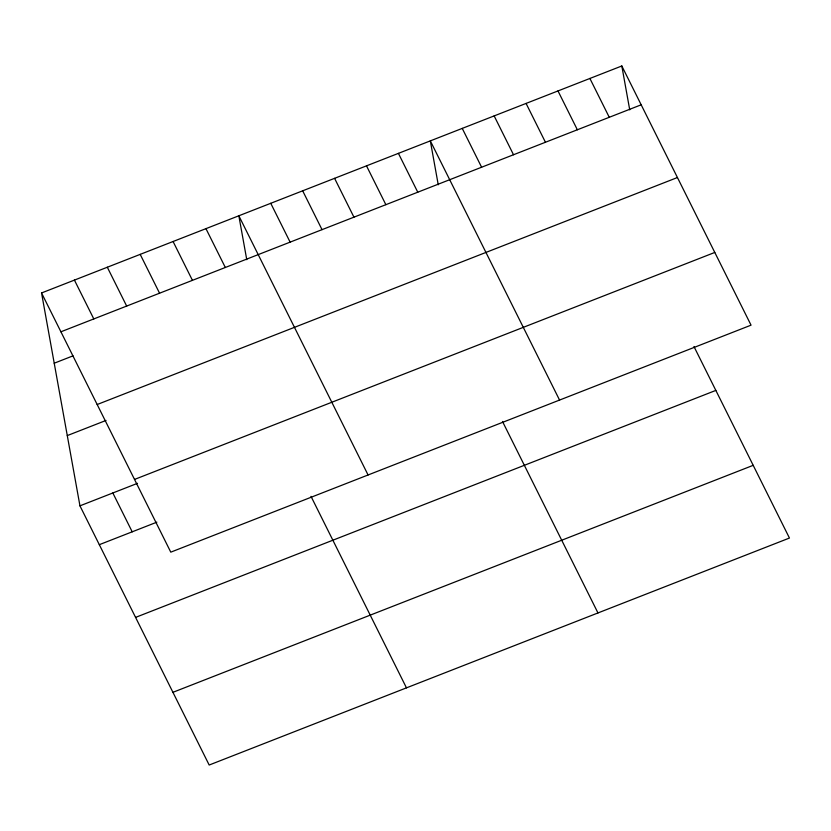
<?xml version="1.0" encoding="UTF-8"?>
<svg xmlns="http://www.w3.org/2000/svg" width="831" height="831" viewBox="0 0 831 831"><rect width="100%" height="100%" fill="white"/><g stroke="black" fill="none" stroke-linecap="round" stroke-linejoin="round"><path stroke-width="1.25" d="M41.55 292.959L621.817 65.971L751.047 325.16L170.781 552.158L41.55 292.959L79.953 505.84L209.183 765.029L789.45 538.041L693.968 346.537M60.912 331.798L641.179 104.81M54.223 363.209L73.014 355.855M97.175 404.52L677.431 177.522M67.28 435.589L106.036 420.434M134.529 479.435L714.785 252.447M79.953 505.84L137.499 483.33M99.325 544.679L156.862 522.169M135.578 617.391L715.844 390.404M172.931 692.316L753.198 465.329M589.896 78.446L609.268 117.296M557.985 90.932L577.348 129.771M526.075 103.418L545.437 142.257M494.154 115.904L513.516 154.743M462.244 128.389L481.606 167.228M559.554 400.064L430.323 140.875L438.249 184.783M398.413 153.361L417.775 192.2M502.485 421.452L597.967 612.946M366.502 165.847L385.864 204.686M334.581 178.333L353.944 217.171M302.671 190.808L322.033 229.657M270.75 203.294L290.123 242.133M368.071 474.979L238.84 215.78L246.765 259.688M205.953 228.65L225.326 267.489M311.002 496.356L406.473 687.86M173.077 241.509L192.439 280.348M140.19 254.369L159.562 293.208M107.313 267.229L126.676 306.078M74.426 280.099L93.799 318.938M112.839 492.98L132.202 531.819M621.817 65.971L629.732 109.869"/></g></svg>
